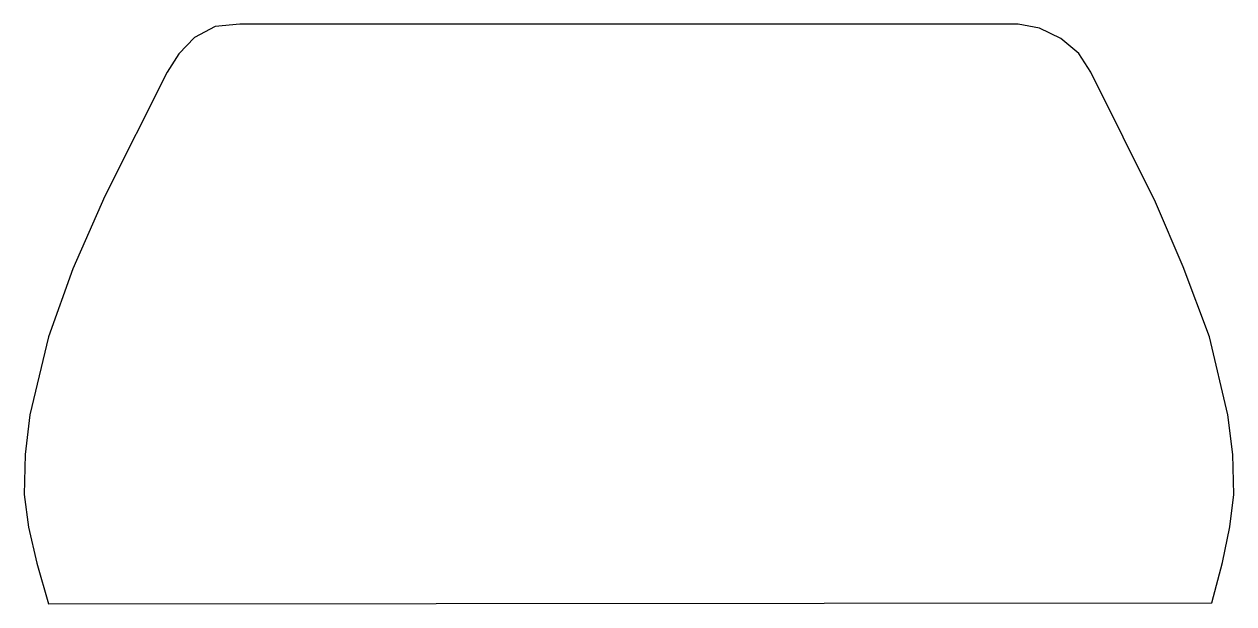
# Model space of a CAD drawing. Extents: x 0.1 to 49.9, y 18.1 to 42.
import ezdxf

# ---------------------------------------------------------------- set-up
doc = ezdxf.new("R2010")
doc.units = 0
doc.layers.add('Layer_1', color=7, linetype='CONTINUOUS')

msp = doc.modelspace()

# ---------------------------------------------------------------- linework, layer by layer
at = {"layer": 'Layer_1', "color": 7}
msp.add_lwpolyline([(1.119493, 18.125176), (48.96995, 18.168512), (49.408701, 19.828573), (49.718041, 21.289529), (49.874825, 22.625215), (49.829779, 24.267143), (49.632276, 25.903754), (48.879833, 29.113911), (47.79132, 31.987296), (46.651862, 34.649624), (43.999999, 40.000001), (43.503371, 40.762657), (42.762301, 41.391047), (41.89008, 41.81762), (41, 41.974822), (25.000001, 41.974822), (9, 41.974822), (7.973151, 41.884233), (7.134826, 41.430801), (6.479087, 40.755675), (6, 40.000001), (3.447603, 34.892539), (2.128222, 31.90256), (1.120171, 29.113911), (0.360694, 25.903554), (0.162311, 24.266918), (0.125178, 22.625215), (0.301697, 21.274349), (0.641142, 19.799431), (1.119493, 18.125176), (1.119493, 18.125176)], dxfattribs=at)

doc.saveas('drawing.dxf')
